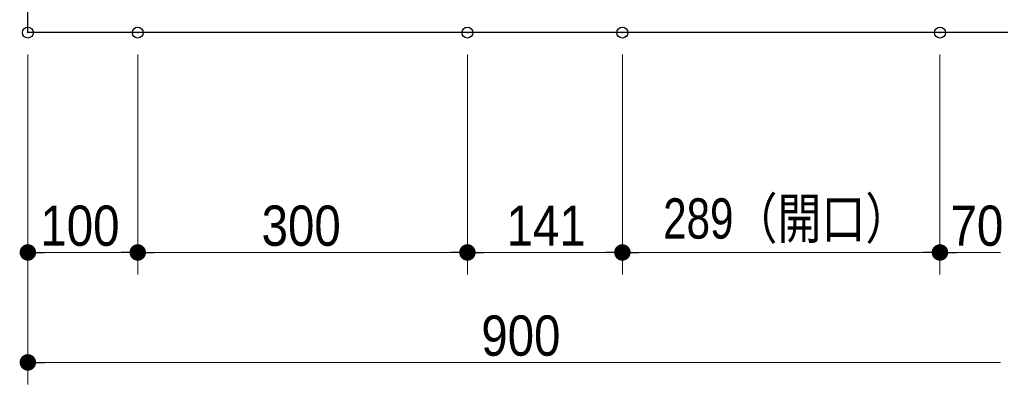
# Model space of a CAD drawing. Units: millimetres, scale not verified. Extents: x -6062 to 6062, y -3045 to 3045.
# Drawn here: x -4520 to -3628, y 545 to 877 of the extents above; entities that cross this region are included whole.
import ezdxf
from ezdxf.enums import TextEntityAlignment as Align

# ---------------------------------------------------------------- set-up
doc = ezdxf.new("R2010")
doc.units = ezdxf.units.MM
doc.header["$LTSCALE"] = 20
doc.header["$PDMODE"] = 32
doc.header["$PDSIZE"] = 10
for name, color, linetype, lineweight in [('0-2_5ボウル・キャビネット', 7, 'Continuous', 15), ('0-4_0', 7, 'Continuous', 25), ('0-6_2寸法-1', 7, 'Continuous', 15)]:
    doc.layers.add(name, color=color, linetype=linetype, lineweight=lineweight)
doc.layers.add('0-5_Defpoints', color=7, linetype='Continuous')
doc.styles.add('ＭＳ Ｐゴシック', font='')
doc.styles.get('ＭＳ Ｐゴシック').set_extended_font_data('MS PGothic')

# ---------------------------------------------------------------- blocks, each defined once
blk = doc.blocks.new('_Dot')
at = {"layer": '0-4_0'}
blk.add_line((-10, 0), (-20, 0), dxfattribs=at)
for points in [[(0, 0), (-10, 0), (-9.92, 1.25)], [(0, 0), (-9.92, -1.25), (-10, 0)], [(0, 0), (-9.92, 1.25), (-9.69, 2.49)], [(0, 0), (-9.69, -2.49), (-9.92, -1.25)], [(0, 0), (-9.69, 2.49), (-9.3, 3.68)], [(0, 0), (-9.3, -3.68), (-9.69, -2.49)], [(0, 0), (-9.3, 3.68), (-8.76, 4.82)], [(0, 0), (-8.76, -4.82), (-9.3, -3.68)], [(0, 0), (-8.76, 4.82), (-8.09, 5.88)], [(0, 0), (-8.09, -5.88), (-8.76, -4.82)], [(0, 0), (-8.09, 5.88), (-7.29, 6.85)], [(0, 0), (-7.29, -6.85), (-8.09, -5.88)], [(0, 0), (-7.29, 6.85), (-6.37, 7.71)], [(0, 0), (-6.37, -7.71), (-7.29, -6.85)], [(0, 0), (-6.37, 7.71), (-5.36, 8.44)], [(0, 0), (-5.36, -8.44), (-6.37, -7.71)], [(0, 0), (-5.36, 8.44), (-4.26, 9.05)], [(0, 0), (-4.26, -9.05), (-5.36, -8.44)], [(0, 0), (-4.26, 9.05), (-3.09, 9.51)], [(0, 0), (-3.09, -9.51), (-4.26, -9.05)], [(0, 0), (-3.09, 9.51), (-1.87, 9.82)], [(0, 0), (-1.87, -9.82), (-3.09, -9.51)], [(0, 0), (-1.87, 9.82), (-0.63, 9.98)], [(0, 0), (-0.63, -9.98), (-1.87, -9.82)], [(0, 0), (-0.63, 9.98), (0.63, 9.98)], [(0, 0), (0.63, -9.98), (-0.63, -9.98)], [(0, 0), (0.63, 9.98), (1.87, 9.82)], [(0, 0), (1.87, 9.82), (3.09, 9.51)], [(0, 0), (3.09, 9.51), (4.26, 9.05)], [(0, 0), (4.26, 9.05), (5.36, 8.44)], [(0, 0), (5.36, 8.44), (6.37, 7.71)], [(0, 0), (6.37, 7.71), (7.29, 6.85)], [(0, 0), (7.29, 6.85), (8.09, 5.88)], [(0, 0), (8.09, 5.88), (8.76, 4.82)], [(0, 0), (8.76, 4.82), (9.3, 3.68)], [(0, 0), (9.3, 3.68), (9.69, 2.49)], [(0, 0), (9.69, 2.49), (9.92, 1.25)], [(0, 0), (9.92, 1.25), (10, 0)], [(0, 0), (1.87, -9.82), (0.63, -9.98)], [(0, 0), (3.09, -9.51), (1.87, -9.82)], [(0, 0), (4.26, -9.05), (3.09, -9.51)], [(0, 0), (5.36, -8.44), (4.26, -9.05)], [(0, 0), (6.37, -7.71), (5.36, -8.44)], [(0, 0), (7.29, -6.85), (6.37, -7.71)], [(0, 0), (8.09, -5.88), (7.29, -6.85)], [(0, 0), (8.76, -4.82), (8.09, -5.88)], [(0, 0), (9.3, -3.68), (8.76, -4.82)], [(0, 0), (9.69, -2.49), (9.3, -3.68)], [(0, 0), (9.92, -1.25), (9.69, -2.49)], [(0, 0), (10, 0), (9.92, -1.25)]]:
    blk.add_solid(points, dxfattribs=at)

msp = doc.modelspace()

# ---------------------------------------------------------------- linework, layer by layer
at = {"layer": '0-2_5ボウル・キャビネット', "lineweight": 30}
msp.add_lwpolyline([(-4512.5, 1280), (-3612.5, 1280), (-3612.5, 865), (-4512.5, 865)], close=True, dxfattribs=at)
at = {"layer": '0-5_Defpoints'}
for p in [(-4512.5, 865), (-4412.5, 865), (-4112.5, 865), (-3971.5, 865), (-3971.5, 865), (-3682.5, 865), (-4512.5, 665), (-4112.5, 665), (-4112.5, 665), (-3682.5, 665)]:
    msp.add_point(p, dxfattribs=at)
at = {"layer": '0-6_2寸法-1'}
for p, q in [((-4512.5, 845), (-4512.5, 645)), ((-4412.5, 845), (-4412.5, 645)), ((-4412.5, 845), (-4412.5, 645)), ((-4112.5, 845), (-4112.5, 645)), ((-4112.5, 845), (-4112.5, 645)), ((-3971.5, 845), (-3971.5, 645)), ((-3971.5, 845), (-3971.5, 645)), ((-3682.5, 845), (-3682.5, 645)), ((-3682.5, 845), (-3682.5, 645)), ((-4427.51, 665), (-4497.49, 665)), ((-4397.49, 665), (-4127.51, 665)), ((-3986.51, 665), (-4097.49, 665)), ((-3956.49, 665), (-3697.51, 665)), ((-3627.51, 665), (-3667.49, 665)), ((-4512.5, 645), (-4512.5, 545)), ((-4497.49, 565), (-3627.51, 565))]:
    msp.add_line(p, q, dxfattribs=at)

# ---------------------------------------------------------------- block references
at = {"layer": '0-6_2寸法-1', "xscale": 0.7503418, "yscale": 0.7503418, "rotation": 180}
for p in [(-4512.5, 665), (-4412.5, 665), (-4112.5, 665), (-3971.5, 665), (-3682.5, 665), (-4512.5, 565)]:
    msp.add_blockref('_Dot', p, dxfattribs=at)
at = {"layer": '0-6_2寸法-1', "xscale": 0.7503418, "yscale": 0.7503418}
for p in [(-4412.5, 665), (-4112.5, 665), (-3971.5, 665), (-3682.5, 665)]:
    msp.add_blockref('_Dot', p, dxfattribs=at)

# ---------------------------------------------------------------- texts
at = {"layer": '0-6_2寸法-1', "style": 'ＭＳ Ｐゴシック'}
for s, width, p in [('289（開口）', 0.8, (-3934.4, 666.58)), ('100', 0.9, (-4501.11, 660.04)), ('300', 0.9, (-4299.78, 660.04)), ('141', 0.9, (-4076.86, 660.04)), ('70', 0.9, (-3672.87, 660.04)), ('900', 0.9, (-4099.88, 560.04))]:
    msp.add_text(s, height=36.66, dxfattribs=dict(at, width=width)).set_placement(p, align=Align.BOTTOM_LEFT)

doc.saveas('drawing.dxf')
